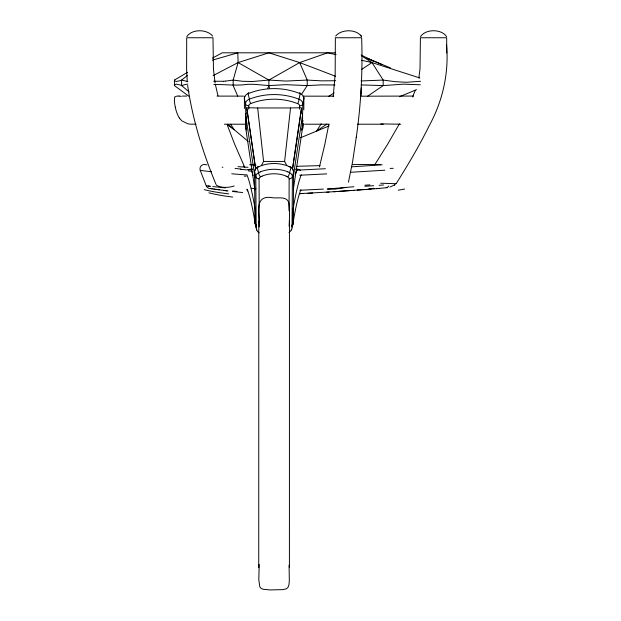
<?xml version="1.0" encoding="UTF-8"?>
<svg xmlns="http://www.w3.org/2000/svg" width="621" height="621" viewBox="0 0 621 621"><rect width="100%" height="100%" fill="white"/><g stroke="black" fill="none" stroke-linecap="round" stroke-linejoin="round"><path stroke-width="0.93" d="M258.747 567.672L258.778 221.13M286.087 176.224L287.865 177.001A2.989 2.259 0 0 1 289.138 178.871L289.068 210.814M289.417 567.656L289.448 221.146M292.801 210.791L292.801 224.468A4.386 3.439 9.3 0 1 291.854 226.618M293.601 171.644L293.275 222.341L292.025 227.86L292.398 176.806L293.601 171.644A3.284 2.111 -5.7 0 0 292.801 170.007M299.594 109.203L299.609 105.857A3.291 2.422 0 0 0 297.653 103.645C282.749 97.738 265.687 97.73 250.76 103.567A3.299 2.43 0 0 0 248.788 105.787L248.804 109.149M446.584 44.96C449.037 73.131 442.664 101.2 429.095 125.954C419.299 145.865 407.958 164.969 396.113 183.715M303.801 109.863L303.871 97.598A6.583 4.952 5.2 0 0 300.968 94.043C284.053 86.808 264.22 86.808 247.29 94.012A6.59 4.968 -5.9 0 0 244.402 97.613L244.441 108.465M356.275 137.257C361.018 104.312 362.804 71.019 361.647 37.749L335.363 37.749L335.169 74.163L333.205 96.496M360.964 92.444L360.708 95.867L361.29 87.949M289.114 226.122C289.526 218.452 289.79 210.69 288.858 203.051C287.313 196.089 278.348 198.301 273.131 197.82C252.871 193.861 259.788 214.897 259.221 226.898M286.801 165.535L284.612 161.429L290.527 107.961L300.572 107.736M356.338 136.783L352.557 162.003L348.451 182.155M292.468 168.827L301.48 107.712M292.747 168.206L301.48 109.001M293.391 176.255L302.574 114.745A3.299 2.43 0 0 0 302.124 113.519M293.391 189.032L302.574 127.522L302.574 114.745M259.205 564.481L258.802 579.742L259.795 586.791L261.068 588.351L263.017 589.244L269.925 589.927L283.013 589.639L286.483 588.708L288.02 587.365L288.959 584.741L289.316 580.767L289.075 565.164M418.849 77.998L420.013 68.915L420.401 37.749L446.693 37.749L446.693 53.018M328.827 124.278L324.775 144.639L319.435 166.94M212.289 60.19L237.812 52.808L238.099 62.566L233.17 80.07L233.17 85.589L237.742 96.131M302.148 128.951L302.869 103.893L303.925 98.304A3.284 2.236 0.2 0 0 303.056 96.503M420.526 36.631C425.571 28.776 441.523 28.776 446.569 36.631M412.6 96.985L415.27 90.293M186.828 36.647C191.881 28.737 206.979 29.055 212.661 36.08M267.767 88.275L268.877 85.589L268.877 80.07L238.099 62.566L213.15 75.583M291.42 230.127L291.948 228.427A6.412 6.389 -83 0 0 292.01 227.86M335.682 36.08C341.325 29.032 356.524 28.791 361.515 36.647L360.731 35.032M261.394 165.535L263.583 161.429L257.668 107.961L247.624 107.736M399.419 123.796L387.496 144.483L374.618 164.938M321.197 123.804L316.539 131.124L326.856 124.076M301.503 94.291L307.216 85.589L307.216 80.07L299.664 62.566L268.877 52.808L238.099 62.566M187.589 75.405L181.588 80.07A51.481 7.343 -36.4 0 1 179.803 80.738L176.217 81.498L174.524 80.676A57.303 8.174 -36.4 0 1 174.423 80.07L187.604 72.292M394.413 185.143L395.08 184.654L389.887 187.107M367.306 96.434L383.173 85.589L403.355 84.169L420.285 84.767M361.554 69.467L371.979 62.566L419.905 77.998M328.532 96.503L334.191 92.863M234.226 185.982C228.8 187.79 221.154 188.179 216.31 185.159M225.625 81.103L233.17 80.07L242.345 81.266L252.297 81.522L268.877 80.07L299.664 62.566L327.616 52.808L336.116 54.679M212.359 58.133L222.287 52.808L335.177 52.808M257.187 167.585L259.205 166.645M259.26 222.644L259.058 178.871A2.981 2.251 0 0 1 260.486 176.915L262.116 176.224M300.548 137.753L329.045 125.939M399.567 96.697L416.536 89.665M260.385 171.908L258.608 172.654A5.822 4.564 -6.7 0 0 255.836 176.806M345.843 187.464L334.874 189.157L327.686 189.079M250.76 103.575A3.284 0.916 71.7 0 1 249.417 99.143C265.214 93.003 283.23 93.041 299.012 99.213A6.544 4.921 5.2 0 1 302.869 103.893A3.284 2.228 0.4 0 1 299.609 105.857M420.596 81.273L406.46 82.282L395.142 81.685L383.173 80.07L360.995 80.971M387.287 187.612L386.503 187.697M386.215 187.728L377.879 188.52M213.803 84.572C225.182 84.262 236.314 86.032 247.647 84.316A84.681 55.556 7.8 0 1 255.099 84.402L268.877 85.589L285.769 84.666L307.216 85.589L321.22 84.883L334.921 84.984M225.415 81.118L223.544 81.266M376.419 188.652L378.965 188.435M377.017 188.605L366.825 189.389M383.537 184.973L379.082 185.314M351.401 166.847L382.14 164.798M370.411 189.133L371.172 189.071M368.866 189.242L369.642 189.188M338.305 191.415L353.97 190.29M351.672 190.453L333.71 191.742M373.687 185.71L364.853 186.3M353.892 190.298L367.314 189.358M350.275 172.304L384.818 170.208M357.184 190.065L361.507 189.77M362.579 189.684L364.954 189.521M335.922 191.586L299.275 193.667L303.126 193.511M326.716 192.215L329.037 192.06M325.396 168.718L296.574 170.216M223.335 81.273L213.608 81.242M326.724 173.872L299.726 175.246M323.362 189.087L299.827 190.274M307.907 193.294L312.658 193.053M335.697 80.714L321.484 80.862L307.216 80.07L286.071 81.064L268.877 80.07M320.032 165.613L296.628 166.312M352.41 164.573L380.743 164.456M369.053 188.497L370.194 188.474M361.298 84.93L383.173 85.589L383.173 80.07L371.979 62.566L361.67 55.89M196.019 124.192L190.352 124.161A14.399 14.399 0 0 1 187.62 123.672L182.271 121.087A11.209 11.209 0 0 1 180.68 119.589L180.245 119.069A16.542 16.542 0 0 1 179.57 118.137M360.529 96.201L413.633 96.069M217.071 96.108L243.548 96.123M257.668 107.961L290.527 107.961M224.36 124.216L246.615 124.216M304.632 124.216L329.239 124.216M357.393 124.216L383.281 124.216M263.583 161.429L284.612 161.429M248.214 169.983A4.456 4.215 0 0 1 250.806 169.191L252.7 169.191M295.495 169.191L297.397 169.191A4.448 4.207 0 0 1 300.564 170.457M303.607 96.162L333.772 96.185M182.349 96.076L186.688 96.084M400.747 124.216L380.797 123.897M179.065 96.069L177.35 96.076A12.676 12.676 0 0 0 176.907 96.092L174.811 96.884A1.661 1.661 0 0 0 174.672 97.093L174.423 101.184A64.786 64.786 0 0 0 174.99 105.609L175.254 107.107M395.95 183.707L380.673 183.226M246.382 174.943L231.734 173.81M247.74 169.595L250.061 169.758M241.111 169.052L235.103 168.47M187.884 81.576L181.588 80.07L181.588 85.589L189.009 91.815M242.625 192.518L239.232 192.192M225.407 187.907L212.809 186.556M238.557 192.122L232.696 191.501M211.582 171.753L200.257 170.41L206.203 185.749A4.378 4.378 0 0 0 210.286 188.543L227.992 190.958M210.131 186.246L206.288 185.757M227.045 190.849L223.405 190.406M219.213 189.863L217.692 189.653M200.241 170.41L200.257 170.41A4.378 4.378 0 0 1 204.325 164.449L206.94 164.883M215.611 189.366L216.271 189.459M213.834 189.102L214.392 189.188M211.986 188.823L212.39 188.885M211.311 188.714L210.472 188.574M361.601 60.284L371.979 62.566M302.815 120.854L303.273 120.986M299.664 62.566L335.619 76.298M381.806 64.506L366.902 58.172L390.485 67.914M287.81 171.908L289.588 172.654L291.016 167.577A3.338 1.273 -61.6 0 0 289.852 166.832M243.316 166.18L244.612 167.049M288.99 166.645L291.008 167.585A5.853 4.603 6.7 0 1 293.562 171.644M361.181 54.99L373.128 61.099M174.423 80.07L174.423 85.589L189.195 96.496M227.302 124.611L234.296 129.773L230.515 124.153M227.62 124.177L248.214 141.441M244.775 167.383L234.622 144.142L227.496 125.582M256.776 230.127L256.248 228.427A6.412 6.396 80.7 0 1 256.178 227.86L254.92 222.341L254.594 171.644A3.284 2.15 6.9 0 1 255.549 169.859M216.023 184.421C202.857 152.665 192.557 119.465 187.643 85.38M247.142 189.258L247.67 190.577A192.999 17.116 87.2 0 1 253.741 214.92L255.394 224.468A4.386 3.439 -9.2 0 0 256.077 226.339M246.258 128.927L245.536 103.87L244.34 98.32A3.284 2.236 -0.2 0 1 245 96.643M258.181 166.785A3.338 1.265 60.7 0 0 257.156 167.554L258.608 172.654A3.33 1.211 63.3 0 0 260.486 176.884M217.994 95.781L215.386 84.557M268.877 85.589L269.553 88.368M249.417 99.143L248.105 93.639A3.276 0.947 70.8 0 1 248.866 92.84M256.17 227.86L255.798 176.806L254.594 171.644A5.853 4.603 -6.7 0 1 257.164 167.561M215.114 83.105L213.453 69.086L212.98 37.749L186.696 37.749L186.618 69.777L187.263 81.801M247.158 112.704A3.299 2.43 0 0 0 245.605 114.745L254.944 177.202M245.621 114.745L245.621 127.522L254.944 189.979M255.728 168.827L246.716 107.712L255.588 169.16M255.394 210.791L255.394 224.468A4.378 2.08 0 0 0 256.52 225.656M179.065 96.115A5.449 5.449 0 0 1 181.309 96.434M179.461 118.207A30.988 30.988 0 0 1 175.339 107.091M300.851 189.762A191.648 16.992 -87.2 0 0 292.801 224.468A4.378 2.08 0 0 1 291.676 225.664M292.801 210.806A206.878 18.343 -87.2 0 1 301.294 174.757M246.902 174.757A206.878 18.343 87.2 0 1 255.394 210.806M295.681 173.748A211.093 18.327 -87.3 0 1 297.389 169.23M250.806 169.23A211.093 18.327 87.3 0 1 253.096 175.572M300.843 190.368A4.378 4.137 0 0 1 300.587 190.686M247.895 190.981A4.378 4.137 0 0 1 246.871 189.483M369.976 184.879A132.925 7.095 -1.9 0 1 364.923 185.213M353.854 186.735A180.618 3.509 -4.4 0 1 327.189 189.025M228.738 193.861A83.726 12.847 0.7 0 1 204.247 189.661M210.294 186.323A40.155 0.411 5.6 0 1 208.089 186.052M388.653 185.982A4.634 3.276 89 0 1 386.215 187.643M374.121 188.326A128.5 13.592 -0.2 0 1 369.705 188.668M232.704 197.074A80.443 13.483 1.1 0 1 208.85 192.805M236.989 191.454A80.458 3.959 4.7 0 1 232.603 190.965M255.968 188.598A83.703 13.088 1.3 0 1 251.28 188.295M404.659 189.04A107.107 12.467 0.3 0 1 398.302 190.158M390.104 168.392A116.833 17.799 -9.5 0 1 393.233 168.314M246.071 176.248A89.952 18.413 -0.2 0 1 244.348 176.131M250.892 171.117A84.472 19.422 0.1 0 1 248.4 170.946M247.15 169.89A80.637 14.159 0.9 0 1 240.389 169.323M222.186 167.204A35.894 0.505 7.2 0 1 222.931 167.29M248.027 167.297A51.326 5.806 0.3 0 1 238.014 166.653M256.015 165.046A51.326 3.392 1.3 0 1 249.595 164.775M187.829 84.114A56.123 24.056 32.4 0 0 185.679 84.409L181.588 85.589A50.751 7.46 37.7 0 0 179.803 84.898L176.217 84.091L174.524 84.961A56.48 8.306 37.7 0 0 174.423 85.589M256.217 224.647A4.293 3.447 -9.8 0 1 254.936 222.341A3.237 2.243 0 0 1 255.549 220.634M292.118 224.53A4.293 3.447 9.8 0 0 293.259 222.341A3.237 2.243 0 0 0 292.701 220.688M259.205 232.852A4.696 4.603 79 0 1 256.838 230.104M291.102 230.018A4.696 4.277 -49.3 0 1 288.959 232.495M249.417 99.15A6.552 4.937 -5.9 0 0 245.536 103.87A3.284 2.228 -0.5 0 0 248.796 105.795M299.431 92.84A3.276 0.955 -70.7 0 1 300.16 93.662L299.012 99.213A3.284 0.924 -71.6 0 1 297.653 103.645M246.397 123.47A46.528 6.404 87.4 0 1 245.582 118.184M303.653 123.331A46.171 7.025 -89.5 0 1 302.629 129.246M246.669 130.014A5.007 4.976 -87 0 1 246.32 128.958M301.837 128.889A4.976 4.65 -52.1 0 1 301.247 130.294M246.56 129.51A4.401 3.237 0 0 1 245.605 127.522M302.59 127.522A4.401 3.237 0 0 1 301.643 129.51M300.587 112.533A3.299 2.43 0 0 1 301.488 112.952M259.05 178.856A3.291 2.15 6.7 0 1 255.805 176.806M259.12 166.529A30.126 22.744 0 0 1 289.075 166.529M287.709 176.884A3.33 1.226 -62.9 0 0 289.603 172.63A5.822 4.564 6.7 0 1 292.359 176.806A3.291 2.15 -6.7 0 1 289.145 178.856M260.339 171.838A29.575 22.325 0 0 1 287.865 171.831M262.031 176.108A25.034 18.902 0 0 1 286.172 176.1"/></g></svg>
